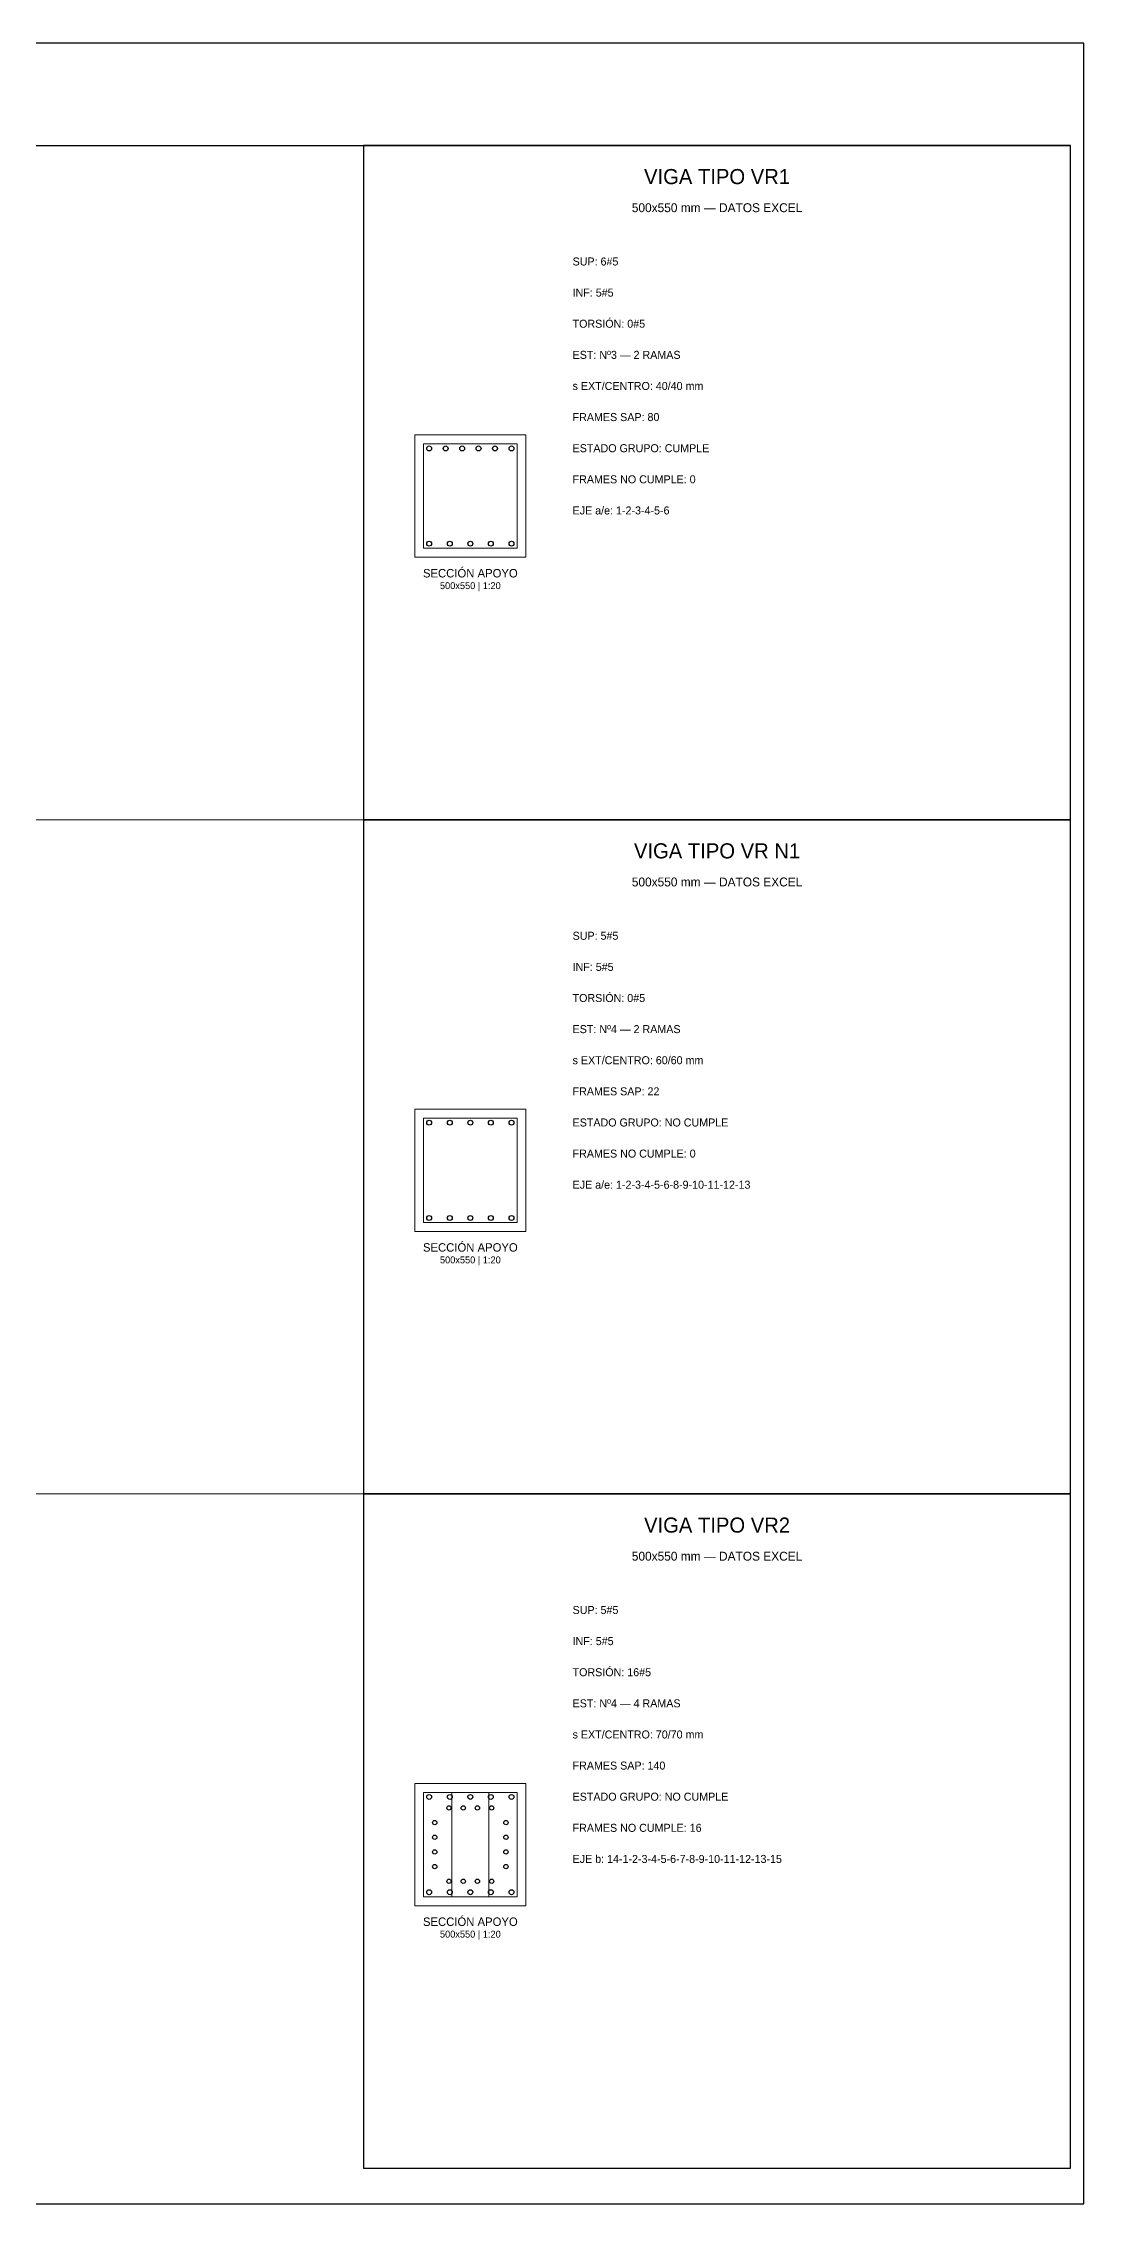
# Paper-space layout 'RIGIDEZ_01' of a CAD drawing. Header units: millimetres. Extents: x 7 to 700, y 7 to 493.
# Drawn here: x 465.9 to 700, y 7 to 493 of the extents above; entities that cross this region are included whole.
import ezdxf
from ezdxf.enums import TextEntityAlignment as Align

# ---------------------------------------------------------------- set-up
doc = ezdxf.new("R2010")
doc.units = ezdxf.units.MM
for name, color, linetype in [('ACERO_INF', 1, 'Continuous'), ('ACERO_SUP_CONT', 4, 'Continuous'), ('ACERO_TORSION', 30, 'Continuous'), ('CONTORNO', 7, 'Continuous'), ('ESTRIBOS', 8, 'Continuous'), ('MARCO', 7, 'Continuous'), ('TEXTO', 7, 'Continuous')]:
    doc.layers.add(name, color=color, linetype=linetype)

psp = doc.layouts.new('RIGIDEZ_01')

# ---------------------------------------------------------------- linework, layer by layer
at = {"layer": 'ACERO_INF', "color": 1}
for centre in [(552.75, 380.42), (557.38, 380.42), (562, 380.42), (566.62, 380.42), (571.25, 380.42), (552.75, 228.75), (557.38, 228.75), (562, 228.75), (566.62, 228.75), (571.25, 228.75), (552.75, 77.08), (557.38, 77.08), (562, 77.08), (566.62, 77.08), (571.25, 77.08)]:
    psp.add_circle(centre, 0.55, dxfattribs=at)
at = {"layer": 'ACERO_SUP_CONT', "color": 4}
for centre in [(552.75, 401.85), (556.45, 401.85), (560.15, 401.85), (563.85, 401.85), (567.55, 401.85), (571.25, 401.85), (552.75, 250.18), (557.38, 250.18), (562, 250.18), (566.62, 250.18), (571.25, 250.18), (552.75, 98.52), (557.38, 98.52), (562, 98.52), (566.62, 98.52), (571.25, 98.52)]:
    psp.add_circle(centre, 0.55, dxfattribs=at)
at = {"layer": 'ACERO_TORSION', "color": 30}
for centre in [(554, 92.75), (557.2, 96.05), (560.4, 96.05), (563.6, 96.05), (566.8, 96.05), (570, 92.75), (554, 89.45), (570, 89.45), (554, 86.15), (554, 82.85), (570, 86.15), (570, 82.85), (557.2, 79.55), (560.4, 79.55), (563.6, 79.55), (566.8, 79.55)]:
    psp.add_circle(centre, 0.48, dxfattribs=at)
at = {"layer": 'CONTORNO', "color": 7, "lineweight": 20}
for points in [[(549.5, 377.38), (574.5, 377.38), (574.5, 404.88), (549.5, 404.88)], [(549.5, 225.72), (574.5, 225.72), (574.5, 253.22), (549.5, 253.22)], [(549.5, 74.05), (574.5, 74.05), (574.5, 101.55), (549.5, 101.55)]]:
    psp.add_lwpolyline(points, close=True, dxfattribs=at)
at = {"layer": 'ESTRIBOS', "color": 8, "lineweight": 13}
for p, q in [((557.83, 76.05), (557.83, 99.55)), ((566.17, 76.05), (566.17, 99.55))]:
    psp.add_line(p, q, dxfattribs=at)
at = {"layer": 'ESTRIBOS', "color": 8, "lineweight": 18}
for points in [[(551.5, 379.38), (572.5, 379.38), (572.5, 402.88), (551.5, 402.88)], [(551.5, 227.72), (572.5, 227.72), (572.5, 251.22), (551.5, 251.22)], [(551.5, 76.05), (572.5, 76.05), (572.5, 99.55), (551.5, 99.55)]]:
    psp.add_lwpolyline(points, close=True, dxfattribs=at)
at = {"layer": 'MARCO', "color": 7, "lineweight": 25}
psp.add_line((10, 470), (697, 470), dxfattribs=at)
at = {"layer": 'MARCO', "color": 8, "lineweight": 13}
for p, q in [((10, 318.33), (697, 318.33)), ((10, 166.67), (697, 166.67))]:
    psp.add_line(p, q, dxfattribs=at)
at = {"layer": 'MARCO', "color": 7, "lineweight": 30}
psp.add_lwpolyline([(7, 7), (700, 7), (700, 493), (7, 493)], close=True, dxfattribs=at)
at = {"layer": 'MARCO', "color": 7, "lineweight": 25}
for points in [[(538, 318.33), (697, 318.33), (697, 470), (538, 470)], [(538, 166.67), (697, 166.67), (697, 318.33), (538, 318.33)], [(538, 15), (697, 15), (697, 166.67), (538, 166.67)]]:
    psp.add_lwpolyline(points, close=True, dxfattribs=at)

# ---------------------------------------------------------------- texts
at = {"layer": 'TEXTO', "color": 7}
for s, height, p in [('VIGA TIPO VR1', 3.4, (617.5, 463)), ('500x550 mm — DATOS EXCEL', 2, (617.5, 456)), ('SECCIÓN APOYO', 1.9, (562, 373.78)), ('500x550 | 1:20', 1.55, (562, 370.98)), ('VIGA TIPO VR N1', 3.4, (617.5, 311.33)), ('500x550 mm — DATOS EXCEL', 2, (617.5, 304.33)), ('SECCIÓN APOYO', 1.9, (562, 222.12)), ('500x550 | 1:20', 1.55, (562, 219.32)), ('VIGA TIPO VR2', 3.4, (617.5, 159.67)), ('500x550 mm — DATOS EXCEL', 2, (617.5, 152.67)), ('SECCIÓN APOYO', 1.9, (562, 70.45)), ('500x550 | 1:20', 1.55, (562, 67.65))]:
    psp.add_text(s, height=height, dxfattribs=at).set_placement(p, align=Align.MIDDLE_CENTER)
for s, p in [('SUP: 6#5', (585, 443)), ('INF: 5#5', (585, 436)), ('TORSIÓN: 0#5', (585, 429)), ('EST: Nº3 — 2 RAMAS', (585, 422)), ('s EXT/CENTRO: 40/40 mm', (585, 415)), ('FRAMES SAP: 80', (585, 408)), ('ESTADO GRUPO: CUMPLE', (585, 401)), ('FRAMES NO CUMPLE: 0', (585, 394)), ('EJE a/e: 1-2-3-4-5-6', (585, 387)), ('SUP: 5#5', (585, 291.33)), ('INF: 5#5', (585, 284.33)), ('TORSIÓN: 0#5', (585, 277.33)), ('EST: Nº4 — 2 RAMAS', (585, 270.33)), ('s EXT/CENTRO: 60/60 mm', (585, 263.33)), ('FRAMES SAP: 22', (585, 256.33)), ('FRAMES NO CUMPLE: 0', (585, 242.33)), ('EJE a/e: 1-2-3-4-5-6-8-9-10-11-12-13', (585, 235.33)), ('SUP: 5#5', (585, 139.67)), ('INF: 5#5', (585, 132.67)), ('TORSIÓN: 16#5', (585, 125.67)), ('EST: Nº4 — 4 RAMAS', (585, 118.67)), ('s EXT/CENTRO: 70/70 mm', (585, 111.67)), ('FRAMES SAP: 140', (585, 104.67)), ('EJE b: 14-1-2-3-4-5-6-7-8-9-10-11-12-13-15', (585, 83.67))]:
    psp.add_text(s, height=1.8, dxfattribs=at).set_placement(p)
at = {"layer": 'TEXTO', "color": 1}
for s, p in [('ESTADO GRUPO: NO CUMPLE', (585, 249.33)), ('ESTADO GRUPO: NO CUMPLE', (585, 97.67)), ('FRAMES NO CUMPLE: 16', (585, 90.67))]:
    psp.add_text(s, height=1.8, dxfattribs=at).set_placement(p)

doc.saveas('drawing.dxf')
